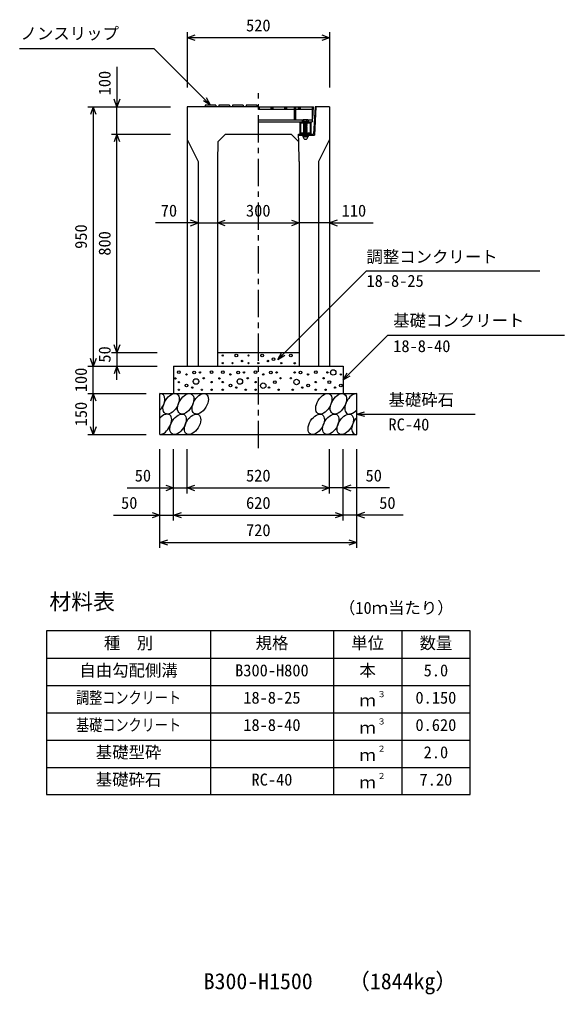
# Model space of a CAD drawing. Units: millimetres, scale not verified. Extents: x -16800 to 16800, y -5940 to 5940.
# Drawn here: x 11708 to 13702, y 232 to 3802 of the extents above; entities that cross this region are included whole.
import ezdxf
from ezdxf.enums import TextEntityAlignment as Align

# ---------------------------------------------------------------- set-up
doc = ezdxf.new("R2010")
doc.units = ezdxf.units.MM
doc.header["$LTSCALE"] = 20
doc.linetypes.add('CHAIN1', pattern=[8, 5, -1, 1, -1])
doc.linetypes.add('DOTTED', pattern=[1.75, 0.25, -1.5])
for name, color, linetype, lineweight in [('0-1_OUTLINE', 3, 'Continuous', 25), ('0-2_TXT', 7, 'Continuous', 25), ('0-6_HATCH', 6, 'Continuous', 25), ('0-7_HYO2', 4, 'Continuous', 25), ('0-8_HYO', 3, 'Continuous', 25), ('0-9_DIM', 7, 'Continuous', 25)]:
    doc.layers.add(name, color=color, linetype=linetype, lineweight=lineweight)
doc.styles.add('ＭＳ ゴシック', font='')
doc.styles.get('ＭＳ ゴシック').set_extended_font_data('MS Gothic')

msp = doc.modelspace()

# ---------------------------------------------------------------- linework, layer by layer
at = {"layer": '0-1_OUTLINE'}
for p, q in [((12321.78, 3482.53), (12321.78, 2532.53)), ((12581.78, 3482.53), (12321.78, 3482.53)), ((12841.78, 3482.53), (12789.28, 3482.53)), ((12841.78, 3482.53), (12841.78, 2532.53)), ((12461.78, 3382.53), (12433.58, 3354.33)), ((12841.78, 3362.53), (12801.78, 3282.53)), ((12433.58, 3354.33), (12431.78, 3282.53)), ((12731.78, 3282.53), (12729.99, 3354.33)), ((12431.78, 3282.53), (12431.78, 2532.53)), ((12731.78, 3282.53), (12731.78, 2532.53)), ((12801.78, 3282.53), (12801.78, 2532.53)), ((12431.78, 2582.53), (12731.78, 2582.53)), ((12271.78, 2532.53), (12271.78, 2432.53)), ((12271.78, 2532.53), (12891.78, 2532.53)), ((12321.78, 2532.53), (12431.78, 2532.53)), ((12731.78, 2532.53), (12841.78, 2532.53)), ((12891.78, 2532.53), (12891.78, 2432.53)), ((12221.78, 2282.53), (12221.78, 2432.53)), ((12221.78, 2432.53), (12941.78, 2432.53)), ((12941.78, 2282.53), (12941.78, 2432.53)), ((12221.78, 2282.53), (12941.78, 2282.53))]:
    msp.add_line(p, q, dxfattribs=at)
for points in [[(12321.78, 3362.53), (12361.78, 3282.53), (12361.78, 2532.53)], [(12461.78, 3382.53), (12701.78, 3382.53), (12729.99, 3354.33)]]:
    msp.add_lwpolyline(points, dxfattribs=at)
at = {"layer": '0-6_HATCH'}
for p, q in [((12387.78, 3489.03), (12386.78, 3482.53)), ((12425.78, 3489.03), (12387.78, 3489.03)), ((12425.78, 3489.03), (12426.78, 3482.53)), ((12437.78, 3489.03), (12436.78, 3482.53)), ((12475.78, 3489.03), (12437.78, 3489.03)), ((12475.78, 3489.03), (12476.78, 3482.53)), ((12487.78, 3489.03), (12486.78, 3482.53)), ((12525.78, 3489.03), (12487.78, 3489.03)), ((12525.78, 3489.03), (12526.78, 3482.53)), ((12537.78, 3489.03), (12536.78, 3482.53)), ((12575.78, 3489.03), (12537.78, 3489.03)), ((12575.78, 3489.03), (12576.78, 3482.53)), ((12581.78, 3482.53), (12784.28, 3482.53)), ((12581.78, 3474.53), (12712.78, 3474.53)), ((12712.78, 3482.53), (12712.78, 3435.53)), ((12717.28, 3482.53), (12717.28, 3435.53)), ((12717.28, 3474.53), (12778.28, 3474.53)), ((12778.28, 3482.53), (12778.28, 3427.53)), ((12789.28, 3482.53), (12784.28, 3382.53)), ((12792.49, 3482.53), (12787.33, 3379.33)), ((12581.78, 3435.53), (12778.28, 3435.53)), ((12745.78, 3435.03), (12743.78, 3433.53)), ((12743.78, 3427.53), (12743.78, 3433.53)), ((12744.11, 3433.81), (12745.78, 3435.03)), ((12762.78, 3435.03), (12745.78, 3435.03)), ((12748.78, 3427.53), (12748.78, 3433.53)), ((12759.78, 3427.53), (12759.78, 3433.53)), ((12764.46, 3433.81), (12762.78, 3435.03)), ((12764.78, 3427.53), (12764.78, 3433.53)), ((12581.78, 3427.53), (12778.28, 3427.53)), ((12764.78, 3427.53), (12743.78, 3427.53)), ((12747.78, 3427.53), (12760.78, 3427.53)), ((12747.78, 3426.53), (12748.78, 3427.53)), ((12748.78, 3425.53), (12747.78, 3426.53)), ((12747.78, 3424.53), (12748.78, 3425.53)), ((12748.78, 3423.53), (12747.78, 3424.53)), ((12747.78, 3422.53), (12748.78, 3423.53)), ((12760.78, 3423.53), (12747.78, 3422.53)), ((12748.78, 3421.53), (12747.78, 3422.53)), ((12747.78, 3420.53), (12748.78, 3421.53)), ((12760.78, 3421.53), (12747.78, 3420.53)), ((12748.78, 3419.53), (12747.78, 3420.53)), ((12747.78, 3418.53), (12748.78, 3419.53)), ((12760.78, 3419.53), (12747.78, 3418.53)), ((12748.78, 3417.53), (12747.78, 3418.53)), ((12747.78, 3416.53), (12748.78, 3417.53)), ((12760.78, 3417.53), (12747.78, 3416.53)), ((12748.78, 3415.53), (12747.78, 3416.53)), ((12760.78, 3415.53), (12747.78, 3414.53)), ((12747.78, 3414.53), (12748.78, 3415.53)), ((12760.78, 3413.53), (12747.78, 3412.53)), ((12748.78, 3411.53), (12747.78, 3412.53)), ((12760.78, 3411.53), (12747.78, 3410.53)), ((12747.78, 3410.53), (12748.78, 3411.53)), ((12748.78, 3409.53), (12747.78, 3410.53)), ((12760.78, 3409.53), (12747.78, 3408.53)), ((12747.78, 3408.53), (12748.78, 3409.53)), ((12748.78, 3407.53), (12747.78, 3408.53)), ((12760.78, 3407.53), (12747.78, 3406.53)), ((12747.78, 3406.53), (12748.78, 3407.53)), ((12748.78, 3405.53), (12747.78, 3406.53)), ((12760.78, 3405.53), (12747.78, 3404.53)), ((12747.78, 3404.53), (12748.78, 3405.53)), ((12748.78, 3403.53), (12747.78, 3404.53)), ((12760.78, 3403.53), (12747.78, 3402.53)), ((12747.78, 3402.53), (12748.78, 3403.53)), ((12748.78, 3401.53), (12747.78, 3402.53)), ((12760.78, 3401.53), (12747.78, 3400.53)), ((12747.78, 3400.53), (12748.78, 3401.53)), ((12748.78, 3399.53), (12747.78, 3400.53)), ((12760.78, 3399.53), (12747.78, 3398.53)), ((12747.78, 3398.53), (12748.78, 3399.53)), ((12748.78, 3397.53), (12747.78, 3398.53)), ((12760.78, 3397.53), (12747.78, 3396.53)), ((12747.78, 3396.53), (12748.78, 3397.53)), ((12748.78, 3395.53), (12747.78, 3396.53)), ((12760.78, 3395.53), (12747.78, 3394.53)), ((12747.78, 3394.53), (12748.78, 3395.53)), ((12748.78, 3393.54), (12747.78, 3394.53)), ((12747.78, 3392.54), (12748.78, 3393.54)), ((12760.78, 3393.53), (12747.78, 3392.53)), ((12748.78, 3391.54), (12747.78, 3392.54)), ((12759.78, 3426.53), (12760.78, 3427.53)), ((12760.78, 3425.53), (12759.78, 3426.53)), ((12759.78, 3422.53), (12760.78, 3423.53)), ((12760.78, 3421.53), (12759.78, 3422.53)), ((12759.78, 3420.53), (12760.78, 3421.53)), ((12760.78, 3419.53), (12759.78, 3420.53)), ((12759.78, 3418.53), (12760.78, 3419.53)), ((12760.78, 3417.53), (12759.78, 3418.53)), ((12759.78, 3414.53), (12760.78, 3415.53)), ((12760.78, 3413.53), (12759.78, 3414.53)), ((12759.78, 3412.53), (12760.78, 3413.53)), ((12760.78, 3411.53), (12759.78, 3412.53)), ((12759.78, 3410.53), (12760.78, 3411.53)), ((12759.78, 3410.53), (12760.78, 3409.53)), ((12759.78, 3408.53), (12760.78, 3409.53)), ((12759.78, 3408.53), (12760.78, 3407.53)), ((12759.78, 3406.53), (12760.78, 3407.53)), ((12759.78, 3406.53), (12760.78, 3405.53)), ((12759.78, 3404.53), (12760.78, 3405.53)), ((12759.78, 3404.53), (12760.78, 3403.53)), ((12759.78, 3402.53), (12760.78, 3403.53)), ((12759.78, 3402.53), (12760.78, 3401.53)), ((12759.78, 3400.53), (12760.78, 3401.53)), ((12759.78, 3400.53), (12760.78, 3399.53)), ((12759.78, 3398.53), (12760.78, 3399.53)), ((12759.78, 3398.53), (12760.78, 3397.53)), ((12759.78, 3396.53), (12760.78, 3397.53)), ((12759.78, 3396.53), (12760.78, 3395.53)), ((12759.78, 3394.53), (12760.78, 3395.53)), ((12759.78, 3394.53), (12760.78, 3393.53)), ((12759.78, 3392.53), (12760.78, 3393.53)), ((12759.78, 3392.53), (12760.78, 3391.53)), ((12729.99, 3354.33), (12729.28, 3382.53)), ((12729.28, 3382.53), (12784.28, 3382.53)), ((12729.36, 3379.33), (12787.33, 3379.33)), ((12744.94, 3379.33), (12744.08, 3378.68)), ((12744.08, 3378.68), (12744.08, 3373.5)), ((12745.77, 3372.53), (12744.08, 3373.5)), ((12763.62, 3379.33), (12744.94, 3379.33)), ((12745.77, 3372.21), (12745.77, 3372.53)), ((12762.8, 3372.53), (12745.77, 3372.53)), ((12762.8, 3372.21), (12745.77, 3372.21)), ((12747.78, 3390.54), (12748.78, 3391.54)), ((12760.78, 3391.53), (12747.78, 3390.53)), ((12748.78, 3389.54), (12747.78, 3390.54)), ((12760.78, 3389.54), (12747.78, 3388.54)), ((12747.78, 3388.54), (12748.78, 3389.54)), ((12748.78, 3387.54), (12747.78, 3388.54)), ((12760.78, 3387.54), (12747.78, 3386.54)), ((12747.78, 3386.54), (12748.78, 3387.54)), ((12748.78, 3385.54), (12747.78, 3386.54)), ((12747.79, 3384.53), (12748.79, 3385.53)), ((12748.79, 3383.53), (12747.79, 3384.53)), ((12747.79, 3382.53), (12748.79, 3383.53)), ((12748.79, 3381.53), (12747.79, 3382.53)), ((12747.79, 3380.53), (12748.79, 3381.53)), ((12748.79, 3379.53), (12747.79, 3380.53)), ((12748.6, 3379.33), (12748.79, 3379.53)), ((12748.6, 3379.33), (12760.6, 3379.33)), ((12749.18, 3378.69), (12749.18, 3373.5)), ((12759.39, 3378.68), (12759.39, 3373.5)), ((12759.78, 3390.53), (12760.78, 3391.53)), ((12759.78, 3390.53), (12760.78, 3389.54)), ((12759.78, 3388.54), (12760.78, 3389.54)), ((12759.78, 3388.54), (12760.79, 3387.53)), ((12759.78, 3386.54), (12760.78, 3387.54)), ((12759.78, 3386.54), (12760.79, 3385.53)), ((12759.79, 3384.53), (12760.79, 3385.53)), ((12759.79, 3384.53), (12760.79, 3383.53)), ((12759.79, 3382.53), (12760.79, 3383.53)), ((12759.79, 3382.53), (12760.79, 3381.53)), ((12759.79, 3380.53), (12760.79, 3381.53)), ((12759.79, 3380.53), (12760.79, 3379.53)), ((12760.6, 3379.33), (12760.79, 3379.53)), ((12762.8, 3372.53), (12764.49, 3373.5)), ((12762.8, 3372.21), (12762.8, 3372.53)), ((12763.62, 3379.33), (12764.49, 3378.68)), ((12764.49, 3378.68), (12764.49, 3373.5))]:
    msp.add_line(p, q, dxfattribs=at)
at = {"layer": '0-6_HATCH', "linetype": 'DOTTED'}
for p, q in [((12760.78, 3427.53), (12747.78, 3426.53)), ((12760.78, 3425.53), (12747.78, 3424.53)), ((12760.79, 3385.53), (12747.79, 3384.53)), ((12760.79, 3383.53), (12747.79, 3382.53)), ((12760.79, 3381.53), (12747.79, 3380.53))]:
    msp.add_line(p, q, dxfattribs=at)
at = {"layer": '0-6_HATCH'}
for points in [[(12584.78, 3482.53), (12584.78, 3476.53), (12581.78, 3476.53)], [(12634.78, 3482.53), (12634.78, 3476.53), (12628.78, 3476.53), (12628.78, 3482.53)], [(12684.78, 3482.53), (12684.78, 3476.53), (12678.78, 3476.53), (12678.78, 3482.53)], [(12734.78, 3482.53), (12734.78, 3476.53), (12728.78, 3476.53), (12728.78, 3482.53)], [(12778.28, 3438.53), (12781.28, 3438.53), (12784.28, 3482.53)], [(12747.78, 3412.53), (12748.78, 3413.53), (12747.78, 3414.53)], [(12760.78, 3423.53), (12759.78, 3424.53), (12760.78, 3425.53)], [(12760.78, 3415.53), (12759.78, 3416.53), (12760.78, 3417.53)]]:
    msp.add_lwpolyline(points, dxfattribs=at)
for points in [[(12774.28, 3427.53), (12774.28, 3382.53), (12734.28, 3382.53), (12734.28, 3427.53)], [(12771.08, 3424.33), (12771.08, 3385.73), (12737.48, 3385.73), (12737.48, 3424.33)]]:
    msp.add_lwpolyline(points, close=True, dxfattribs=at)
for centre, radius in [((12451.28, 2571.84), 2.5), ((12501.19, 2571.84), 5), ((12545.75, 2571.84), 2.5), ((12595.66, 2571.84), 5), ((12665.75, 2571.84), 2.5), ((12700.92, 2571.56), 5), ((12451.28, 2543.83), 2.5), ((12487.17, 2543.83), 2.5), ((12522.21, 2551.71), 2.5), ((12545.75, 2543.83), 2.5), ((12581.64, 2543.83), 2.5), ((12616.69, 2551.71), 2.5), ((12637.72, 2558.71), 5), ((12665.75, 2543.83), 2.5), ((12714.94, 2543.55), 2.5), ((12290.85, 2510.59), 5), ((12318.89, 2502.71), 2.5), ((12346.92, 2509.71), 5), ((12367.95, 2509.71), 2.5), ((12410.85, 2510.59), 5), ((12451.75, 2510.59), 5), ((12479.79, 2502.71), 2.5), ((12507.83, 2509.71), 5), ((12528.86, 2509.71), 2.5), ((12571.75, 2510.59), 5), ((12599.79, 2502.71), 2.5), ((12627.83, 2509.71), 5), ((12648.86, 2509.71), 2.5), ((12714.71, 2509.71), 2.5), ((12735.74, 2509.71), 5), ((12763.78, 2502.71), 2.5), ((12791.82, 2510.59), 5), ((12834.71, 2509.71), 2.5), ((12855.74, 2509.71), 10), ((12883.78, 2502.71), 2.5), ((12278.43, 2487.79), 2.5), ((12290.85, 2474.69), 2.5), ((12318.89, 2461.56), 5), ((12353.46, 2476.7), 10), ((12381.97, 2488.7), 2.5), ((12410.85, 2474.69), 2.5), ((12439.33, 2487.79), 2.5), ((12451.75, 2474.69), 2.5), ((12479.79, 2461.56), 5), ((12514.36, 2476.7), 10), ((12542.87, 2488.7), 2.5), ((12571.75, 2474.69), 2.5), ((12599.79, 2461.56), 10), ((12641.84, 2474.69), 5), ((12662.87, 2488.7), 2.5), ((12700.69, 2488.7), 2.5), ((12721.72, 2474.69), 10), ((12763.78, 2461.56), 5), ((12791.82, 2474.69), 2.5), ((12820.69, 2488.7), 2.5), ((12841.72, 2474.69), 5), ((12883.78, 2461.56), 5), ((12290.85, 2446.68), 2.5), ((12339.91, 2454.56), 2.5), ((12374.96, 2446.68), 2.5), ((12410.85, 2446.68), 2.5), ((12451.75, 2446.68), 2.5), ((12500.82, 2454.56), 2.5), ((12535.86, 2446.68), 2.5), ((12571.75, 2446.68), 2.5), ((12620.82, 2454.56), 2.5), ((12655.86, 2446.68), 2.5), ((12707.7, 2446.68), 2.5), ((12742.75, 2454.56), 2.5), ((12791.82, 2446.68), 2.5), ((12827.7, 2446.68), 2.5), ((12862.75, 2454.56), 2.5)]:
    msp.add_circle(centre, radius, dxfattribs=at)
for centre, radius, start, end in [((12746.28, 3430.91), 3.62, 46.39563, 133.60437), ((12754.28, 3418.91), 15.62, 69.39075, 110.60925), ((12762.28, 3430.91), 3.62, 46.39563, 133.60437), ((12746.63, 3373.99), 5.35, 61.49832, 118.50684), ((12746.63, 3378.2), 5.35, 241.49843, 298.50089), ((12754.28, 3372.21), 8.19, 180, 359.99995), ((12754.28, 3358.92), 20.42, 75.52621, 104.47362), ((12754.28, 3393.27), 20.42, 255.52638, 284.47374), ((12761.94, 3373.99), 5.35, 61.49231, 118.50169), ((12761.94, 3378.2), 5.35, 241.49989, 298.5)]:
    msp.add_arc(centre, radius, start, end, dxfattribs=at)
for centre, start_param, end_param in [((12209.42, 2395.02), 4.385593, 6.6745444), ((12927.93, 2395.02), 0.3357715, 4.4411806), ((12234.74, 2320.03), 3.5111464, 7.548991), ((12953.25, 2320.03), 1.2110787, 3.5658734)]:
    msp.add_ellipse(centre, major_axis=(21.81, 35.31), ratio=0.5792, start_param=start_param, end_param=end_param, dxfattribs=at)
for centre in [(12262.63, 2395.02), (12315.84, 2395.02), (12369.05, 2395.02), (12821.51, 2395.02), (12874.72, 2395.02), (12287.95, 2320.03), (12341.16, 2320.03), (12793.62, 2320.03), (12846.83, 2320.03), (12900.04, 2320.03)]:
    msp.add_ellipse(centre, major_axis=(21.81, 35.31), ratio=0.5792, dxfattribs=at)
at = {"layer": '0-7_HYO2'}
for p, q in [((11806.78, 1363.57), (13356.78, 1363.57)), ((11806.78, 1263.57), (13356.78, 1263.57)), ((11806.78, 1163.57), (13356.78, 1163.57)), ((11806.78, 1063.57), (13356.78, 1063.57))]:
    msp.add_line(p, q, dxfattribs=at)
at = {"layer": '0-8_HYO'}
for p, q in [((12406.78, 1563.57), (12406.78, 963.57)), ((12856.78, 1563.57), (12856.78, 963.57)), ((13106.78, 1563.57), (13106.78, 963.57)), ((11806.78, 1463.57), (13356.78, 1463.57))]:
    msp.add_line(p, q, dxfattribs=at)
msp.add_lwpolyline([(11806.78, 963.57), (13356.78, 963.57), (13356.78, 1563.57), (11806.78, 1563.57)], close=True, dxfattribs=at)
at = {"layer": '0-9_DIM'}
for p, q in [((12321.78, 3755.74), (12321.78, 3554)), ((12841.78, 3755.74), (12841.78, 3554)), ((12841.78, 3735.74), (12321.78, 3735.74)), ((11707.68, 3696.07), (12199.75, 3696.07)), ((12406.78, 3489.03), (12199.75, 3696.07)), ((12064.25, 3629.69), (12064.25, 3482.53)), ((12406.78, 3489.03), (12380.8, 3504.03)), ((12406.78, 3489.03), (12391.78, 3515.01)), ((11957.58, 3482.53), (12260.91, 3482.53)), ((11977.58, 3482.53), (11977.58, 2532.53)), ((12064.25, 3382.53), (12064.25, 3482.53)), ((12044.25, 3382.53), (12260.91, 3382.53)), ((12064.25, 2582.53), (12064.25, 3382.53)), ((12361.78, 3057.28), (12205.6, 3057.28)), ((12361.78, 3057.28), (12431.78, 3057.28)), ((12431.78, 3057.28), (12731.78, 3057.28)), ((12841.78, 3057.28), (12731.78, 3057.28)), ((12841.78, 3057.28), (13002.55, 3057.28)), ((12653.1, 2557.53), (12977.57, 2882)), ((12977.57, 2882), (13611.92, 2882)), ((13055.44, 2646.19), (12891.78, 2482.53)), ((13055.44, 2646.19), (13702.31, 2646.19)), ((12044.25, 2582.53), (12210.91, 2582.53)), ((12064.25, 2582.53), (12064.25, 2532.53)), ((12653.1, 2557.53), (12668.1, 2583.51)), ((12653.1, 2557.53), (12679.08, 2572.53)), ((11957.58, 2532.53), (12210.91, 2532.53)), ((11977.58, 2432.53), (11977.58, 2532.53)), ((12064.25, 2482.53), (12064.25, 2532.53)), ((12891.78, 2482.53), (12906.78, 2508.51)), ((12891.78, 2482.53), (12917.76, 2497.53)), ((11957.58, 2432.53), (12171.78, 2432.53)), ((11977.58, 2432.53), (11977.58, 2282.53)), ((12941.78, 2357.53), (12970.76, 2365.3)), ((12941.78, 2357.53), (13375.1, 2357.53)), ((12941.78, 2357.53), (12970.76, 2349.77)), ((11957.58, 2282.53), (12171.78, 2282.53)), ((12221.78, 1867.02), (12221.78, 2229.36)), ((12271.78, 1967.02), (12271.78, 2229.36)), ((12321.78, 2067.02), (12321.78, 2229.36)), ((12841.78, 2067.02), (12841.78, 2229.36)), ((12891.78, 1967.02), (12891.78, 2229.36)), ((12941.78, 1867.02), (12941.78, 2229.36)), ((12101.78, 2087.02), (12321.78, 2087.02)), ((12321.78, 2087.02), (12841.78, 2087.02)), ((13061.78, 2087.02), (12841.78, 2087.02)), ((12051.78, 1987.02), (12271.78, 1987.02)), ((12271.78, 1987.02), (12891.78, 1987.02)), ((13111.78, 1987.02), (12891.78, 1987.02)), ((12221.78, 1887.02), (12941.78, 1887.02))]:
    msp.add_line(p, q, dxfattribs=at)
at = {"layer": '0-9_DIM', "linetype": 'CHAIN1'}
msp.add_line((12581.78, 2232.53), (12581.78, 3532.53), dxfattribs=at)
at = {"layer": '0-9_DIM'}
for points in [[(12350.01, 3725.48), (12321.82, 3735.74), (12350.01, 3746)], [(12813.63, 3746), (12841.82, 3735.74), (12813.63, 3725.48)], [(12074.51, 3510.72), (12064.25, 3482.53), (12053.99, 3510.72)], [(11987.84, 3454.34), (11977.58, 3482.53), (11967.32, 3454.34)], [(12074.51, 3354.34), (12064.25, 3382.53), (12053.99, 3354.34)], [(12333.59, 3047.02), (12361.78, 3057.28), (12333.59, 3067.54)], [(12459.97, 3047.02), (12431.78, 3057.28), (12459.97, 3067.54)], [(12703.59, 3067.54), (12731.78, 3057.28), (12703.59, 3047.02)], [(12869.97, 3067.54), (12841.78, 3057.28), (12869.97, 3047.02)], [(12074.51, 2610.72), (12064.25, 2582.53), (12053.99, 2610.72)], [(11987.84, 2560.72), (11977.58, 2532.53), (11967.32, 2560.72)], [(12074.51, 2504.34), (12064.25, 2532.53), (12053.99, 2504.34)], [(11987.84, 2404.34), (11977.58, 2432.53), (11967.32, 2404.34)], [(11987.84, 2310.72), (11977.58, 2282.53), (11967.32, 2310.72)], [(12243.59, 2097.28), (12271.78, 2087.02), (12243.59, 2076.76)], [(12349.97, 2076.76), (12321.78, 2087.02), (12349.97, 2097.28)], [(12813.59, 2097.28), (12841.78, 2087.02), (12813.59, 2076.76)], [(12919.97, 2097.28), (12891.78, 2087.02), (12919.97, 2076.76)], [(12193.59, 1997.28), (12221.78, 1987.02), (12193.59, 1976.76)], [(12299.97, 1976.76), (12271.78, 1987.02), (12299.97, 1997.28)], [(12863.59, 1997.28), (12891.78, 1987.02), (12863.59, 1976.76)], [(12969.97, 1997.28), (12941.78, 1987.02), (12969.97, 1976.76)], [(12249.97, 1876.76), (12221.78, 1887.02), (12249.97, 1897.28)], [(12913.59, 1897.28), (12941.78, 1887.02), (12913.59, 1876.76)]]:
    msp.add_lwpolyline(points, dxfattribs=at)

# ---------------------------------------------------------------- texts
at = {"layer": '0-2_TXT', "style": 'ＭＳ ゴシック'}
for s, height, p in [('材料表', 58.65, (11816.78, 1623.57)), ('（10ｍ当たり）', 43.99, (12876.78, 1612.57)), ('種\u3000別', 43.99, (12016.78, 1483.57)), ('規格', 43.99, (12571.78, 1483.57)), ('単位', 43.99, (12921.78, 1483.57)), ('数量', 43.99, (13171.78, 1483.57)), ('自由勾配側溝', 43.99, (11926.78, 1383.57)), ('B300-H800', 43.99, (12496.78, 1383.57)), ('本', 43.99, (12951.78, 1383.57)), ('5.0', 43.99, (13186.78, 1383.57)), ('18-8-25', 43.99, (12526.78, 1283.57)), ('３', 21.99, (13017.33, 1313.94)), ('0.150', 43.99, (13156.78, 1283.57)), ('ｍ', 43.99, (12951.78, 1273.57)), ('18-8-40', 43.99, (12526.78, 1183.57)), ('ｍ', 43.99, (12951.78, 1173.57)), ('３', 21.99, (13017.33, 1213.94)), ('0.620', 43.99, (13156.78, 1183.57)), ('基礎型砕', 43.99, (11986.78, 1083.57)), ('２', 21.99, (13017.33, 1113.94)), ('ｍ', 43.99, (12951.78, 1073.57)), ('2.0', 43.99, (13186.78, 1083.57)), ('基礎砕石', 43.99, (11986.78, 983.57)), ('RC-40', 43.99, (12556.78, 983.57)), ('２', 21.99, (13017.33, 1013.94)), ('7.20', 43.99, (13171.78, 983.57)), ('ｍ', 43.99, (12951.78, 973.57)), ('B300-H1500', 58.65, (12381.78, 233.34)), ('（1844kg）', 58.65, (12910.15, 233.34))]:
    msp.add_text(s, height=height, dxfattribs=at).set_placement(p, align=Align.BOTTOM_LEFT)
at = {"layer": '0-2_TXT', "style": 'ＭＳ ゴシック', "width": 0.8}
for s, p in [('調整コンクリート', (11914.78, 1283.57)), ('基礎コンクリート', (11914.78, 1183.57))]:
    msp.add_text(s, height=43.99, dxfattribs=at).set_placement(p, align=Align.BOTTOM_LEFT)
at = {"layer": '0-9_DIM', "style": 'ＭＳ ゴシック'}
for s, p in [('520', (12536.78, 3745.74)), ('ノンスリップ', (11711.53, 3716.25)), ('70', (12224.63, 3067.28)), ('300', (12536.63, 3067.28)), ('110', (12886.7, 3067.28)), ('調整コンクリート', (12977.57, 2898.42)), ('18-8-25', (12977.57, 2810.14)), ('基礎コンクリート', (13075.44, 2664.92)), ('18-8-40', (13075.44, 2571.11)), ('基礎砕石', (13058.1, 2374.71)), ('RC-40', (13058.1, 2284.02)), ('50', (12129.34, 2097.02)), ('520', (12536.78, 2097.02)), ('50', (12974.23, 2097.02)), ('50', (12079.34, 1997.02)), ('620', (12536.78, 1997.02)), ('50', (13024.23, 1997.02)), ('720', (12536.78, 1897.02))]:
    msp.add_text(s, height=43.99, dxfattribs=at).set_placement(p, align=Align.BOTTOM_LEFT)
for s, p in [('100', (12054.25, 3524.62)), ('950', (11967.58, 2962.53)), ('800', (12054.25, 2937.53)), ('50', (12054.25, 2545.86)), ('100', (11967.58, 2437.53)), ('150', (11967.58, 2312.53))]:
    msp.add_text(s, height=43.99, rotation=90, dxfattribs=at).set_placement(p, align=Align.BOTTOM_LEFT)

doc.saveas('drawing.dxf')
